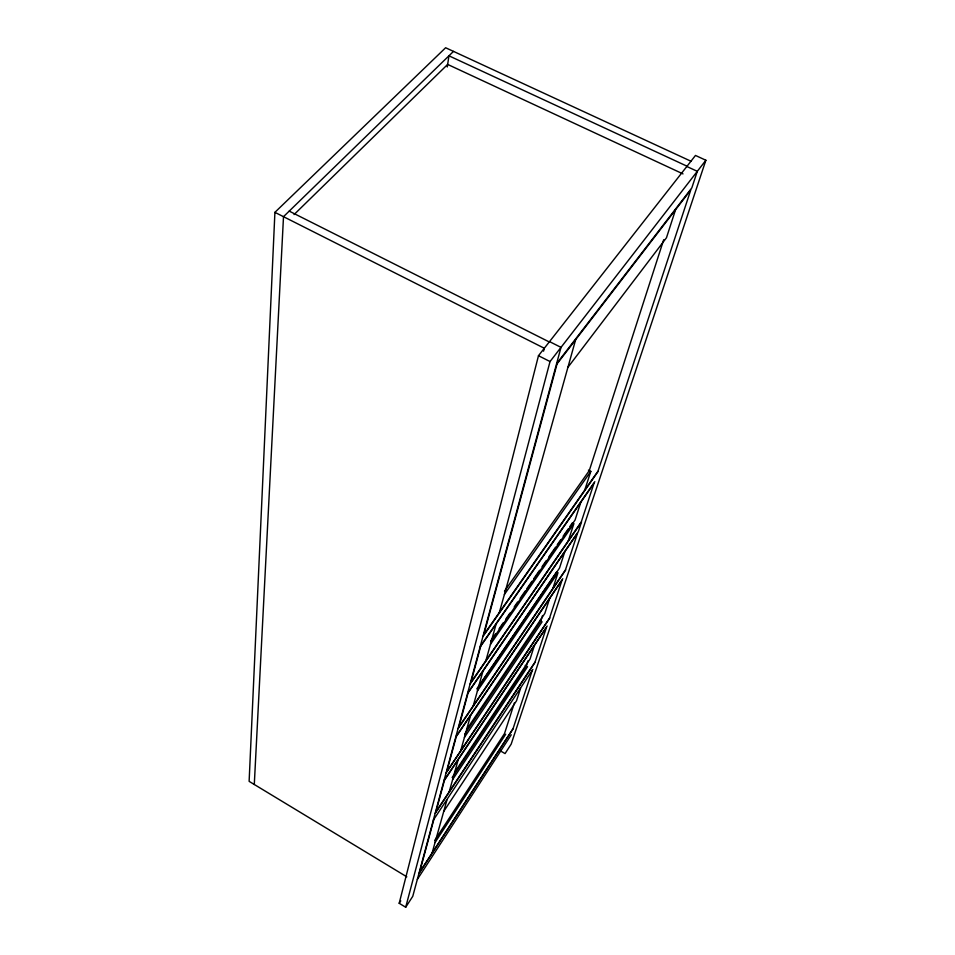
<?xml version="1.0" encoding="UTF-8"?>
<svg xmlns="http://www.w3.org/2000/svg" width="955" height="955" viewBox="0 0 955 955"><rect width="100%" height="100%" fill="white"/><g stroke="black" fill="none" stroke-linecap="round" stroke-linejoin="round"><path stroke-width="1.43" d="M690.966 161.228L445.627 47.75L274.909 212.344L249.124 781.357L406.806 876.821M254.293 784.485L283.504 216.678L453.494 51.391M447.274 66.969L448.946 55.808L687.051 166.206M549.531 341.604L561.003 347.369L412.763 896.315L405.696 907.25L399.202 903.287L538.477 355.702L695.479 155.45L705.876 160.249L511.176 744.136L505.064 753.579L500.145 750.749M543.562 351.154L544.302 348.265L274.909 212.344M405.696 907.25L550.032 361.551L705.876 160.249M433.797 819.7L419.567 872.321L513.086 728.593L532.186 670.661M432.078 853.09L447.012 799.693M449.208 791.814L458.233 759.535M460.656 750.893L470.576 715.39M473.25 705.864L482.955 671.15M485.88 660.693L496.146 623.985M499.358 612.489L575.638 339.705M514.399 702.892L504.515 733.571L434.62 840.555M527.936 660.896L526.289 666.005L452.145 777.525M542.559 615.521L540.757 621.108L464.691 734.156M663.701 239.705L589.283 470.588L504.491 591.157M520.582 688.245L516.524 700.791L443.729 811.404M534.466 645.365L530.037 659.057L454.652 772.368M549.65 598.487L544.804 613.468L466.625 729.525M552.921 588.399L558.007 572.666L477.405 690.99M564.787 551.751L559.499 568.094L478.622 686.645M568.356 540.745L573.919 523.555L490.452 644.339M580.831 502.223L575.053 520.057L491.383 641.008M584.723 490.19L590.811 471.376L588.411 470.123M675.543 209.766L666.471 237.759L567.903 367.353M417.335 879.4L511.259 734.789M399.202 903.287L400.778 900.863M418.911 873.586L513.396 728.355M435.026 842.525L505.684 734.24M435.182 813.314L535.313 661.97M433.367 820.059L532.866 669.371M452.646 779.543L527.554 666.709L525.238 665.408M444.063 780.438L547.167 626.05M446.069 773.025L549.829 617.981M464.428 737.415L542.082 621.836L539.659 620.499M458.042 728.641L565.718 569.872M455.833 736.818L562.793 578.718M476.784 688.925L556.622 571.914M467.652 693.067L578.36 531.577L581.535 521.943L470.087 684.078M490.595 641.044L495.657 633.726M499.035 628.844L503.261 622.755M505.792 619.091L510.006 613.003M514.232 606.903L517.598 602.032M520.141 598.367L525.202 591.05M526.885 588.614L531.947 581.297M533.642 578.861L539.539 570.326M542.07 566.673L546.296 560.573M548.827 556.92L555.583 547.167M557.266 544.72L560.645 539.85M563.175 536.197L568.237 528.879M569.92 526.444L572.451 522.779M480.27 646.368L594.834 481.666M482.944 636.472L598.308 471.137M504.395 594.476L590.811 471.376M556.598 363.688L691.838 187.86L697.293 171.327L686.836 166.48M294.068 214.577L447.656 64.415L683.016 173.906M289.21 211.115L549.256 341.95M538.477 355.702L550.032 361.551M444.505 780.092L435.898 811.929L534.991 662.161L546.463 627.411L444.505 780.092M456.299 736.52L446.809 771.568L549.519 618.136L562.053 580.151L456.299 736.52M468.117 692.793L458.842 727.101L565.408 569.992L577.572 533.081L468.117 692.793M480.735 646.141L470.911 682.455L581.237 522.003L594.022 483.254L480.735 646.141M557.075 363.843L483.815 634.753L598.009 471.149L690.787 189.926L557.075 363.843"/></g></svg>
